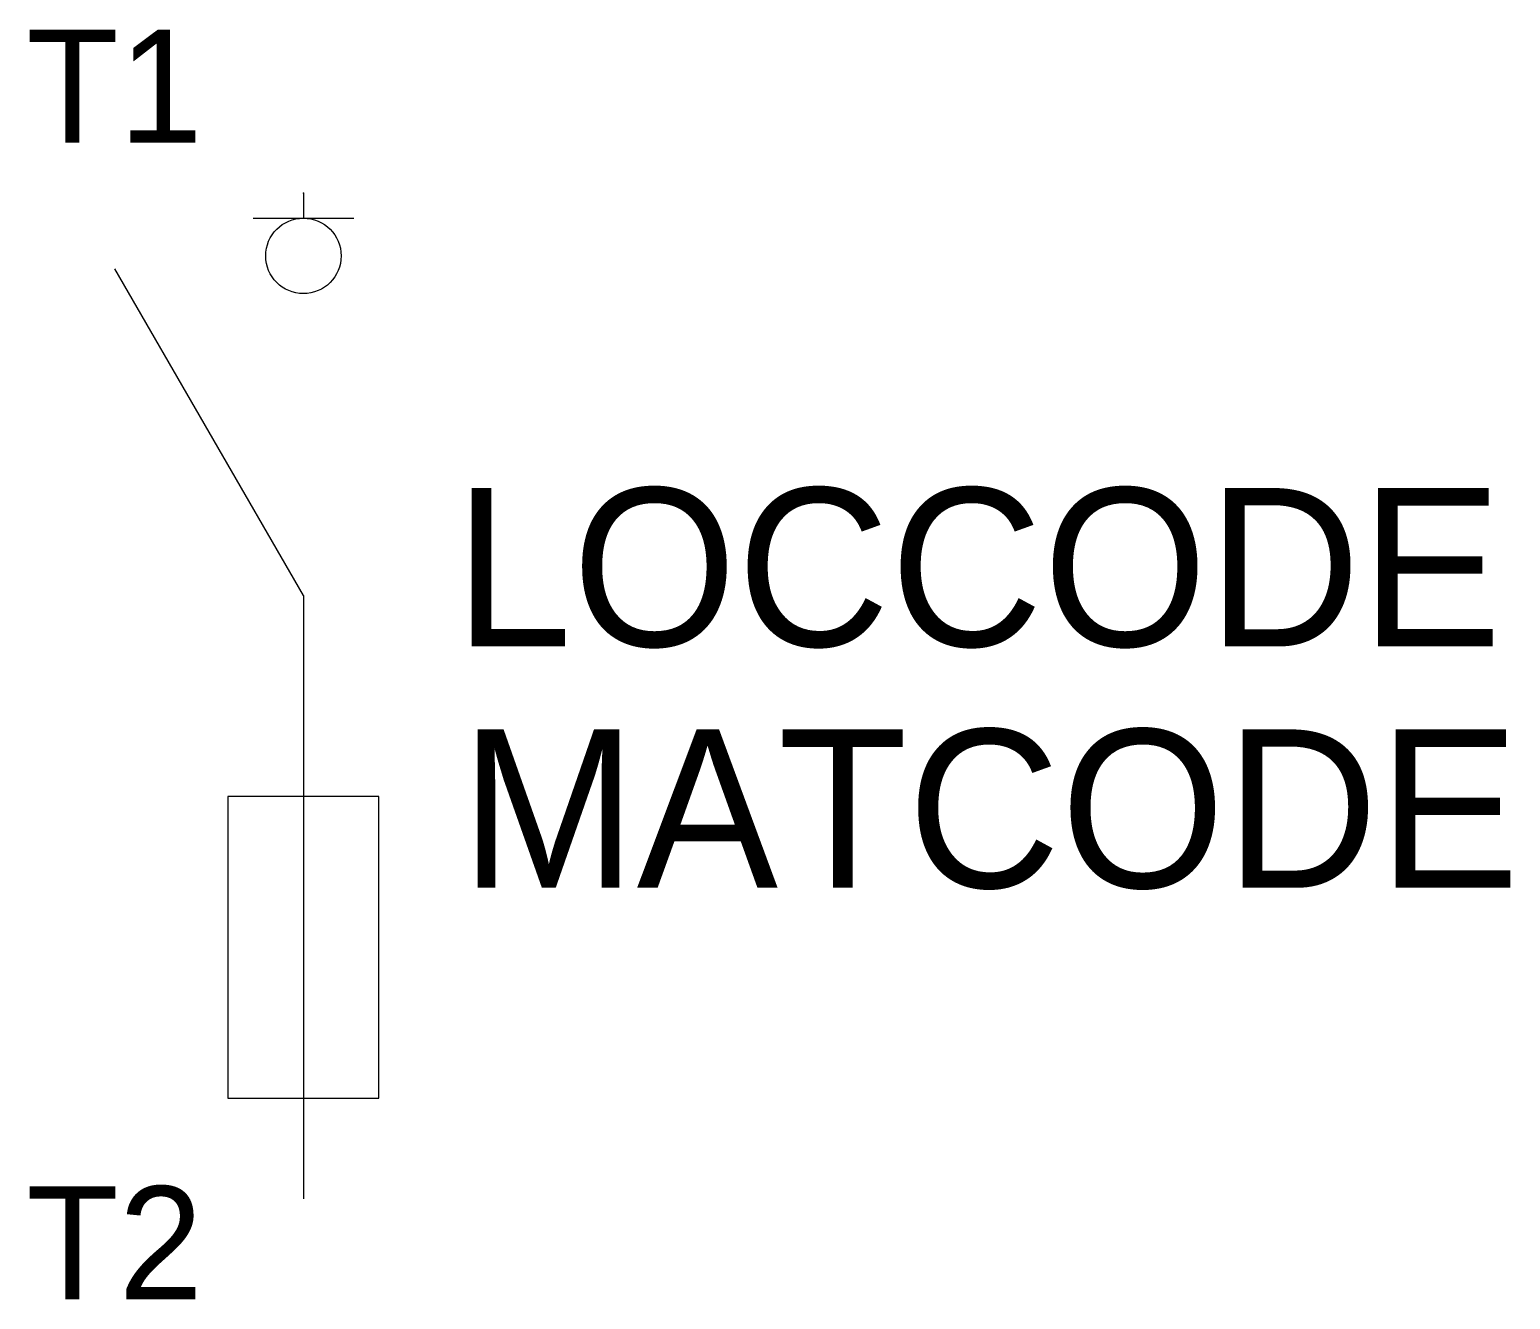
# Model space of a CAD drawing. Extents: x -5.4 to 24, y -17 to 8.2.
import ezdxf
from ezdxf.enums import TextEntityAlignment as Align

# ---------------------------------------------------------------- set-up
doc = ezdxf.new("R2010")
doc.units = 0
doc.layers.get('0').update_dxf_attribs({"linetype": 'CONTINUOUS'})
doc.layers.add('C', color=6, linetype='CONTINUOUS')
doc.layers.add('T2', color=1, linetype='CONTINUOUS')

msp = doc.modelspace()

# ---------------------------------------------------------------- linework, layer by layer
at = {"color": 0}
for p, q in [((0, 5), (0, 4.5)), ((-1, 4.5), (1, 4.5)), ((0, -3), (-3.75, 3.496)), ((0, -3), (0, -5)), ((0, -5), (0, -15))]:
    msp.add_line(p, q, dxfattribs=at)
msp.add_lwpolyline([(-1.5, -13), (1.5, -13), (1.5, -7), (-1.5, -7)], close=True, dxfattribs=at)
msp.add_circle((0, 3.75), 0.75, dxfattribs=at)
at = {"layer": 'C', "color": 0, "linetype": 'CONTINUOUS'}
msp.add_point((0, 5), dxfattribs=at)

# ---------------------------------------------------------------- texts
at = {"color": 0, "linetype": 'CONTINUOUS'}
for tag, p in [('LOCCODE', (3, -4.015)), ('MATCODE', (3.119, -8.815))]:
    msp.add_attdef(tag, p, '', height=3.15, dxfattribs=at)
at = {"layer": 'T2', "color": 0, "linetype": 'CONTINUOUS'}
for tag, p in [('T1', (-2, 6)), ('T2', (-2, -17))]:
    msp.add_attdef(tag, text='', height=2.25, dxfattribs=at).set_placement(p, align=Align.RIGHT)

doc.saveas('drawing.dxf')
